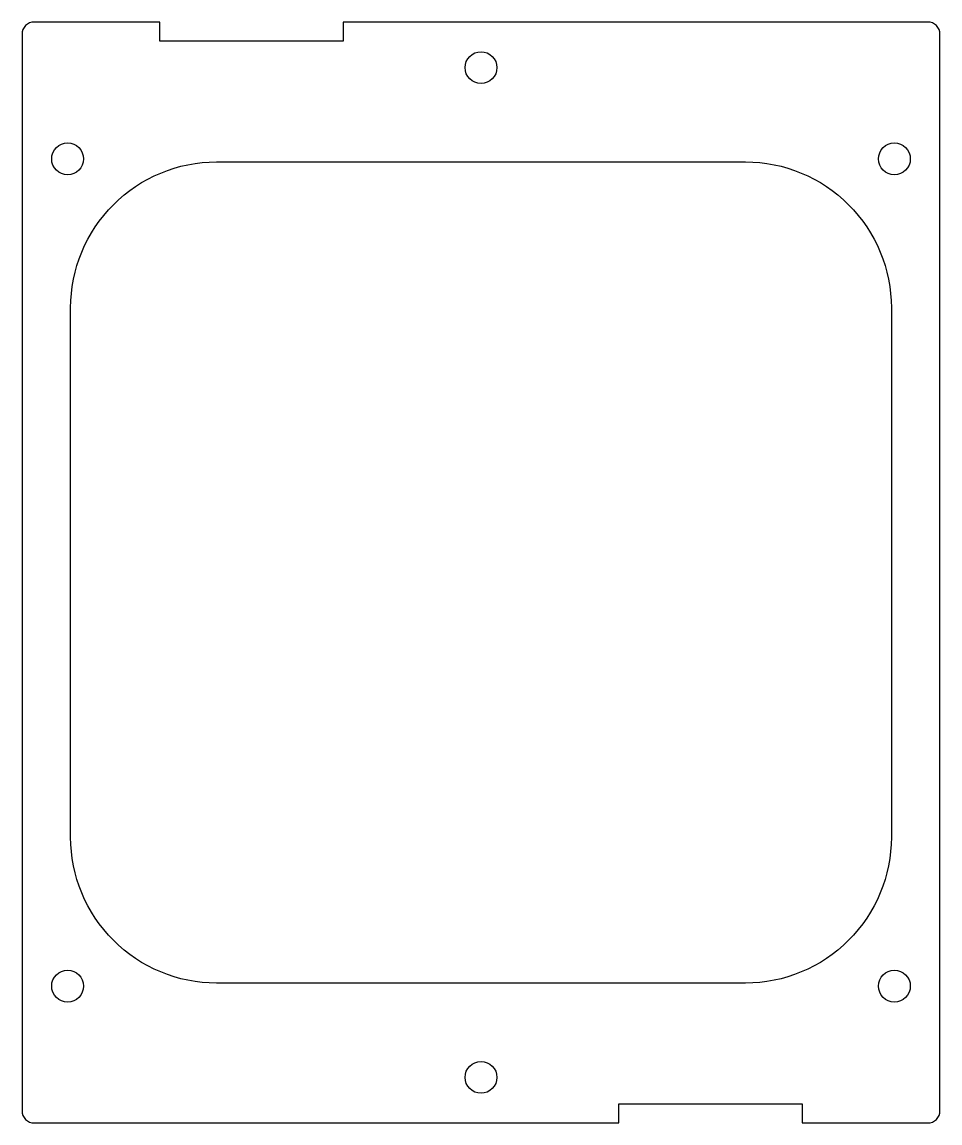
# Model space of a CAD drawing. Header units: millimetres. Extents: x -76 to 76, y -90 to 91.
import ezdxf

# ---------------------------------------------------------------- set-up
doc = ezdxf.new("R2010")
doc.units = ezdxf.units.MM

msp = doc.modelspace()

# ---------------------------------------------------------------- linework, layer by layer
for points in [[(75.5, 88.5, 0.414214), (73.5, 90.5), (-22.65, 90.5), (-22.65, 87.35), (-52.85, 87.35), (-52.85, 90.5), (-73.5, 90.5, 0.414214), (-75.5, 88.5), (-75.5, -88.5, 0.414214), (-73.5, -90.5), (22.65, -90.5), (22.65, -87.35), (52.85, -87.35), (52.85, -90.5), (73.5, -90.5, 0.414214), (75.5, -88.5)], [(-67.5, -43.5), (-67.5, 43.5, -0.414214), (-43.5, 67.5), (43.5, 67.5, -0.414214), (67.5, 43.5), (67.5, -43.5, -0.414214), (43.5, -67.5), (-43.5, -67.5, -0.414214)]]:
    msp.add_lwpolyline(points, format="xyb", close=True)
for centre in [(0, 83), (-68, 68), (68, 68), (-68, -68), (68, -68), (0, -83)]:
    msp.add_circle(centre, 2.62)

doc.saveas('drawing.dxf')
